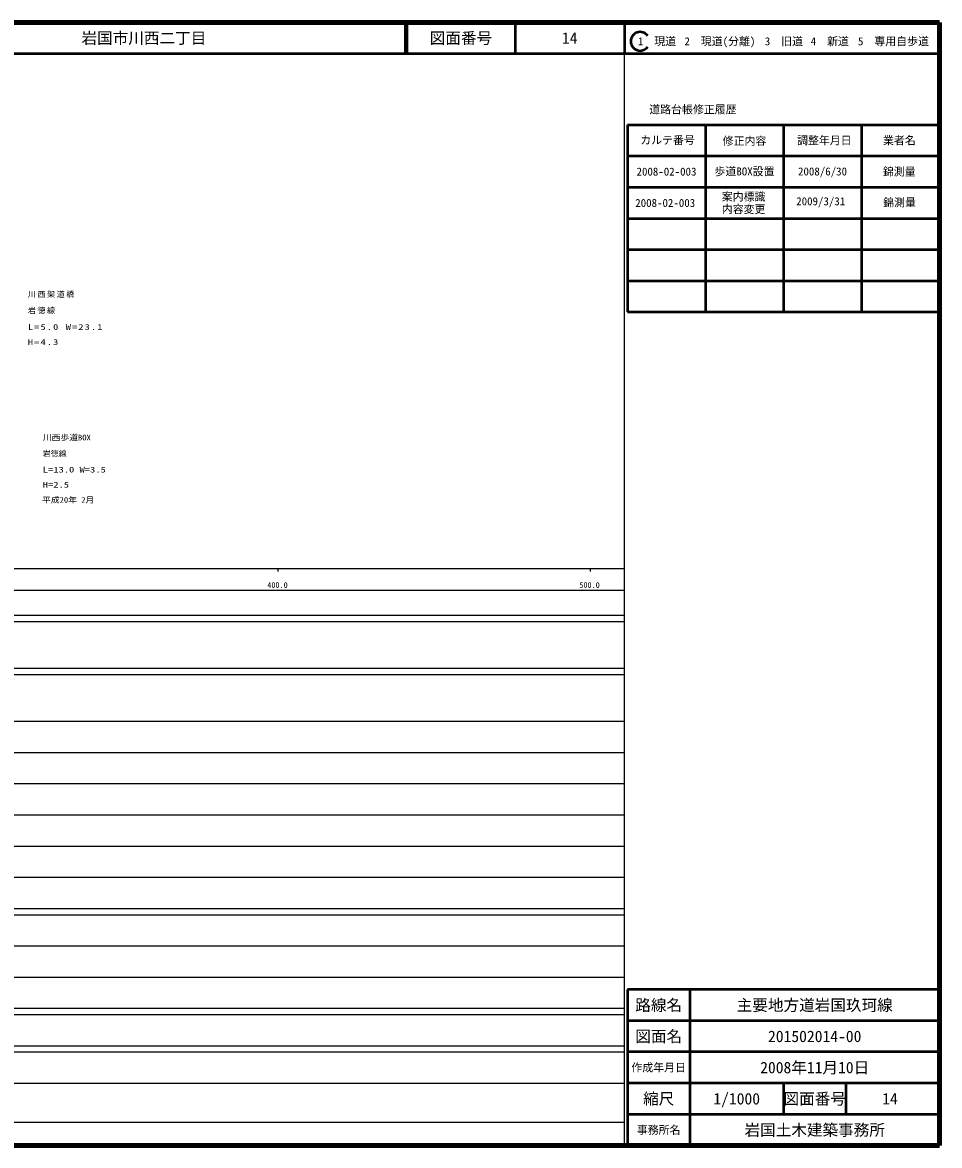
# Model space of a CAD drawing. Units: millimetres, scale not verified. Extents: x 40000 to 680000, y 20000 to 380000.
# Drawn here: x 386111 to 680000, y 20000 to 380000 of the extents above; entities that cross this region are included whole.
import ezdxf
from ezdxf.enums import TextEntityAlignment as Align

# ---------------------------------------------------------------- set-up
doc = ezdxf.new("R2010")
doc.units = ezdxf.units.MM
doc.header["$LTSCALE"] = 1000
for name, color, linetype, lineweight in [('M-BGD', 7, 'Continuous', 25), ('M-TTL', 2, 'Continuous', 140), ('M-TTL-BAND', 7, 'Continuous', 25), ('M-TTL-FRAM', 2, 'Continuous', 50), ('M-TTL-LINE', 7, 'Continuous', 50)]:
    doc.layers.add(name, color=color, linetype=linetype, lineweight=lineweight)
doc.layers.add('M-TTL-TXT', color=7, linetype='Continuous')
doc.styles.add('ＭＳ ゴシック', font='')
doc.styles.get('ＭＳ ゴシック').set_extended_font_data('MS Gothic')

msp = doc.modelspace()

# ---------------------------------------------------------------- linework, layer by layer
at = {"layer": 'M-TTL'}
for p, q in [((680000, 380000), (40000, 380000)), ((680000, 20000), (680000, 380000)), ((40000, 20000), (680000, 20000))]:
    msp.add_line(p, q, dxfattribs=at)
at = {"layer": 'M-TTL-BAND'}
for p, q in [((579000, 20000), (579000, 370000)), ((40000, 205000), (579000, 205000)), ((468000, 205000), (468000, 204000)), ((568000, 205000), (568000, 204000)), ((68000, 198000), (579000, 198000)), ((40000, 190000), (579000, 190000)), ((40000, 188000), (579000, 188000)), ((40000, 173000), (579000, 173000)), ((40000, 171000), (579000, 171000)), ((40000, 156000), (579000, 156000)), ((46000, 146000), (579000, 146000)), ((52000, 136000), (579000, 136000)), ((46000, 126000), (579000, 126000)), ((52000, 116000), (579000, 116000)), ((56750, 106000), (579000, 106000)), ((40000, 94000), (579000, 94000)), ((56750, 96000), (579000, 96000)), ((49000, 84000), (579000, 84000)), ((40000, 74000), (579000, 74000)), ((40000, 64000), (579000, 64000)), ((55250, 62000), (579000, 62000)), ((55250, 52000), (579000, 52000)), ((40000, 50000), (579000, 50000)), ((40000, 40000), (579000, 40000)), ((68000, 27500), (579000, 27500))]:
    msp.add_line(p, q, dxfattribs=at)
at = {"layer": 'M-TTL-FRAM'}
for p, q in [((580000, 347197), (580000, 287197)), ((580000, 347197), (680000, 347197)), ((580000, 287197), (680000, 287197)), ((680000, 70000), (580000, 70000)), ((580000, 70000), (580000, 20000))]:
    msp.add_line(p, q, dxfattribs=at)
at = {"layer": 'M-TTL-LINE'}
for p, q in [((508747, 380000), (508747, 370000)), ((509247, 380000), (509247, 370000)), ((543997, 380000), (543997, 370000)), ((579000, 380000), (579000, 370000)), ((40000, 370000), (680000, 370000)), ((605000, 347197), (605000, 287197)), ((630000, 347197), (630000, 287197)), ((655000, 347197), (655000, 287197)), ((580000, 337197), (680000, 337197)), ((580000, 327197), (680000, 327197)), ((580000, 317197), (680000, 317197)), ((580000, 307197), (680000, 307197)), ((580000, 297197), (680000, 297197)), ((600000, 70000), (600000, 20000)), ((680000, 60000), (580000, 60000)), ((680000, 50000), (580000, 50000)), ((680000, 40000), (580000, 40000)), ((630000, 40000), (630000, 37500)), ((650000, 40000), (650000, 37500)), ((630000, 37500), (630000, 32500)), ((650000, 37500), (650000, 32500)), ((630000, 32500), (630000, 30000)), ((650000, 32500), (650000, 30000)), ((680000, 30000), (580000, 30000))]:
    msp.add_line(p, q, dxfattribs=at)
msp.add_arc((584031, 373958), 3000, 35.68533, 324.31467, dxfattribs=at)

# ---------------------------------------------------------------- texts
at = {"layer": 'M-BGD', "char_height": 1833, "attachment_point": 7, "style": 'ＭＳ ゴシック'}
for s, insert in [('\\T1.2;川西架道橋', (387839, 291720)), ('\\T1.2;岩徳線', (387839, 286565)), ('\\T1.2;\\W1.35;L=5.0\\~W=23.1', (387839, 281434)), ('\\T1.2;\\W1.35;H=4.3', (387839, 276605))]:
    msp.add_mtext(s, dxfattribs=dict(at, insert=insert))
at = {"layer": 'M-TTL-BAND', "style": 'ＭＳ ゴシック'}
for s, p in [('案内標識', (617210, 324163)), ('2009/3/31', (641926, 322682)), ('2008-02-003', (592091, 322145)), ('内容変更', (617210, 320130)), ('錦測量', (667179, 322279))]:
    msp.add_text(s, height=2566, dxfattribs=at).set_placement(p, align=Align.MIDDLE_CENTER)
for s, width, p in [('川西歩道BOX', 1.1, (392621, 245475)), ('L=13.0 W=3.5', 1.35, (392621, 235189)), ('H=2.5', 1.35, (392621, 230360)), ('平成20年 2月', 1.1, (392382, 225485))]:
    msp.add_text(s, height=1833, dxfattribs=dict(at, width=width)).set_placement(p, align=Align.BOTTOM_LEFT)
msp.add_text('岩徳線', height=1833, dxfattribs=at).set_placement((392621, 240319), align=Align.BOTTOM_LEFT)
for s, p in [('400.0', (467844, 198195)), ('500.0', (567844, 198195))]:
    msp.add_text(s, height=1833, dxfattribs=at).set_placement(p, align=Align.BOTTOM_CENTER)
at = {"layer": 'M-TTL-TXT', "style": 'ＭＳ ゴシック'}
msp.add_text('岩国市川西二丁目', height=3666, dxfattribs=at).set_placement((405024, 375000), align=Align.MIDDLE_LEFT)
for s, height, p in [('図面番号', 3666, (526622, 375000)), ('14', 3666, (561497, 375000)), ('1\u3000現道', 2566, (589448, 373958)), ('2\u3000現道(分離)', 2566, (609619, 373958)), ('3\u3000旧道', 2566, (630121, 373958)), ('4\u3000新道', 2566, (644824, 373958)), ('5\u3000専用自歩道', 2566, (665228, 373958)), ('道路台帳修正履歴', 2566, (600968, 352113)), ('カルテ番号', 2566, (592839, 342277)), ('修正内容', 2566, (617509, 342023)), ('調整年月日', 2566, (643089, 342197)), ('業者名', 2566, (667134, 342197)), ('2008-02-003', 2566, (592500, 332189)), ('歩道BOX設置', 2566, (617500, 332245)), ('2008/6/30', 2566, (642500, 332245)), ('錦測量', 2566, (667077, 332189)), ('路線名', 3666, (590000, 65000)), ('路線名', 3666, (590000, 65000)), ('主要地方道岩国玖珂線', 3666, (640000, 65000)), ('図面名', 3666, (590000, 55000)), ('図面名', 3666, (590000, 55000)), ('201502014-00', 3666, (640000, 55000)), ('2008年11月10日', 3666, (640000, 45000)), ('作成年月日', 2566, (590000, 45000)), ('作成年月日', 2566, (590000, 45000)), ('縮尺', 3666, (590000, 35000)), ('縮尺', 3666, (590000, 35000)), ('1/1000', 3666, (615000, 35000)), ('図面番号', 3666, (640000, 35000)), ('図面番号', 3666, (640000, 35000)), ('14', 3666, (664125, 35000)), ('事務所名', 2566, (590000, 25000)), ('事務所名', 2566, (590000, 25000)), ('岩国土木建築事務所', 3666, (640000, 25000))]:
    msp.add_text(s, height=height, dxfattribs=at).set_placement(p, align=Align.MIDDLE_CENTER)

doc.saveas('drawing.dxf')
